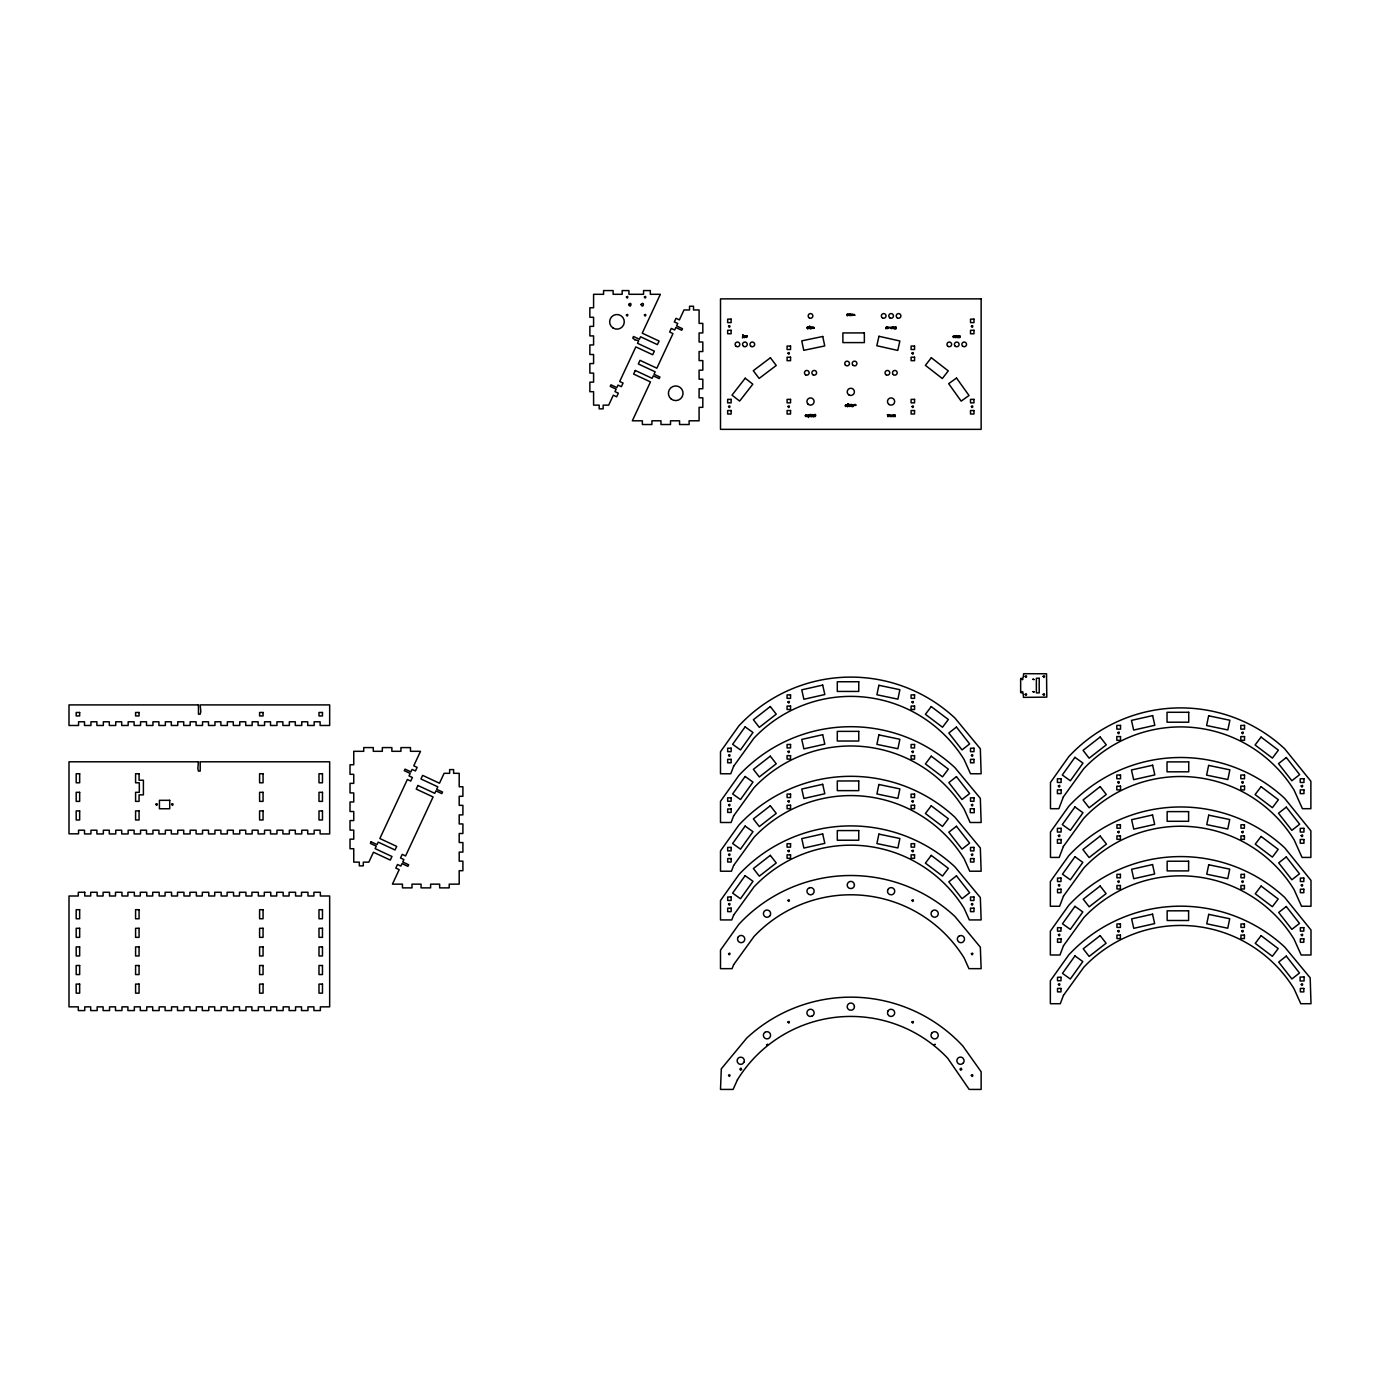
<?xml version="1.0" encoding="UTF-8"?>
<svg xmlns="http://www.w3.org/2000/svg" width="1380" height="1380" viewBox="0 0 1380 1380"><rect width="100%" height="100%" fill="white"/><g stroke="black" fill="none" stroke-linecap="round" stroke-linejoin="round"><path stroke-width="1.5" d="M887.392 327.56L888.53 327.578M891.48 327.56L892.619 327.578M891.549 415.535L892.688 415.553M953.442 336.478L954.563 336.496M634.835 339.721L632.764 338.065L633.489 336.496L639.406 339.256L640.544 336.772L657.415 344.638L659.088 341.05L642.235 333.184L660.365 294.302L650.325 294.302L650.325 290.576L643.563 290.576L643.563 294.302L628.935 294.302L628.935 290.576L622.173 290.576L622.173 294.302L613.117 294.302L613.117 290.576L603.577 290.576L603.577 294.302L593.59 294.302L593.59 307.757L589.864 307.757L589.864 317.297L593.59 317.297L593.59 326.353L589.864 326.353L589.864 335.909L593.59 335.909L593.59 344.948L589.864 344.948L589.864 354.505L593.59 354.505L593.59 363.561L589.864 363.561L589.864 373.1L593.59 373.1L593.59 382.156L589.864 382.156L589.864 391.696L593.59 391.696L593.59 405.134L599.179 405.134L599.179 408.86L603.146 408.86L603.146 405.134L608.684 405.134L613.307 395.215L616.67 396.785L618.343 393.197L614.98 391.627L616.136 389.143L610.236 386.4L610.961 384.83L616.86 387.573L618.016 385.106L621.38 386.676L623.07 383.088L619.689 381.501L635.835 346.898L652.688 354.746L654.361 351.158L637.508 343.292L638.664 340.826L634.766 339.687M960.135 335.892L959.738 337.755L959.48 335.892M886.823 326.715L885.891 328.82L886.219 326.991M628.642 304.463C630.85 309.741 632.523 300.271 628.642 304.463M641.045 304.463C643.252 309.741 644.926 300.271 641.045 304.463M805.351 415.397C804.902 418.796 809.646 413.776 805.351 415.397M846.906 314.537C846.233 317.987 851.305 312.898 846.906 314.537M845.354 405.323C844.715 408.601 849.787 403.84 845.354 405.323M887.064 327.474C886.719 330.855 891.308 325.801 887.064 327.474M891.152 327.474C890.79 330.941 895.361 325.663 891.152 327.474M891.239 415.449C890.41 418.778 895.724 413.983 891.239 415.449M953.114 336.375C952.717 339.825 957.323 334.598 953.114 336.375M743.354 336.427C744.579 340.532 746.045 333.373 743.354 336.427M806.938 327.56C808.094 331.649 809.715 324.541 806.938 327.56M811.526 415.673C809.094 419.261 809.37 411.395 811.526 415.673M850.235 405.582C847.907 409.204 847.976 401.408 850.235 405.582M852.392 405.582C850.063 409.204 850.132 401.408 852.392 405.582M894.551 327.526C896.189 332.028 897.5 324.576 894.551 327.526M957.427 336.427C958.652 340.532 960.118 333.373 957.427 336.427M813.907 415.432C815.666 419.589 816.736 411.585 813.907 415.432M809.353 415.708C806.265 417.674 810.302 413.327 807.904 416.519C810.25 420.227 805.834 412.223 809.353 415.708M890.928 415.76C889.548 419.037 889.151 412.465 890.928 415.76M854.755 315.227C852.616 314.933 854.03 313.346 854.755 315.227M890.824 328.147C888.548 327.974 890.221 326.163 890.824 328.147M626.417 297.028C627.659 300.288 628.849 294.561 626.417 297.028M1025.168 694.399C1026.375 697.642 1027.634 691.915 1025.168 694.399M814.131 328.285C811.199 329.527 813.527 324.662 814.131 328.285M852.806 315.313C849.787 316.727 852.219 311.604 852.806 315.313M893.481 415.07L893.464 416.726L894.206 414.932L895.085 416.726L895.085 414.707L893.516 414.966M955.357 336.013L955.34 337.669L956.081 335.858L956.961 337.669L956.961 335.633L955.391 335.909M811.871 328.337L810.267 328.802L810.267 326.767L811.147 328.595L811.871 326.767L811.871 328.337M809.318 328.423L809.646 326.215L809.318 328.423M854.41 884.908L854.324 885.805A3.588 3.588 0 0 1 851.84 888.444L849.977 888.496A3.588 3.588 0 0 1 847.372 886.029L847.234 885.098A3.588 3.588 0 0 1 850.718 881.406A3.588 3.588 0 0 1 854.41 884.908M911.99 406.496C913.129 409.774 914.491 404.099 911.99 406.496M743.716 336.341C743.941 339.446 745.821 334.736 743.716 336.341M807.3 327.474C807.524 330.596 809.422 325.818 807.3 327.474M957.789 336.341C957.996 339.463 959.928 334.685 957.789 336.341M787.98 353.159C789.084 356.454 790.516 350.779 787.98 353.159M810.06 415.363L810.94 416.346L810.112 415.242M848.786 405.289C849.028 408.377 850.856 403.65 848.786 405.289M850.943 405.289C851.184 408.377 853.013 403.65 850.943 405.289M728.554 406.479C729.658 409.774 731.107 404.116 728.554 406.479M815.39 415.69C814.028 418.261 814.286 413.086 815.39 415.69M896.034 327.75C894.688 330.355 894.913 325.128 896.034 327.75M155.854 804.298C156.923 807.611 158.441 801.97 155.854 804.298M171.603 804.298C172.672 807.611 174.191 801.97 171.603 804.298M626.417 314.968C627.486 318.28 629.004 312.639 626.417 314.968M644.408 296.993C645.461 300.305 646.979 294.647 644.408 296.993M644.408 314.968C645.461 318.28 646.979 312.639 644.408 314.968M728.554 326.232C729.623 329.544 731.124 323.903 728.554 326.232M728.571 755.291C729.641 758.603 731.159 752.963 728.571 755.291M728.571 804.902C729.641 808.214 731.159 802.556 728.571 804.902M728.571 854.496C729.641 857.808 731.159 852.167 728.571 854.496M787.98 406.462C789.05 409.774 790.55 404.133 787.98 406.462M728.571 904.107C729.641 907.419 731.159 901.761 728.571 904.107M728.571 953.701C729.641 957.013 731.159 951.372 728.571 953.701M728.554 1075.348C729.623 1078.66 731.141 1073.019 728.554 1075.348M787.98 701.971C789.05 705.284 790.55 699.625 787.98 701.971M787.98 751.565C789.05 754.877 790.55 749.236 787.98 751.565M787.98 801.176C789.05 804.488 790.55 798.83 787.98 801.176M787.98 850.77C789.05 854.082 790.55 848.441 787.98 850.77M787.98 900.381C789.05 903.693 790.55 898.035 787.98 900.381M787.98 1022.028C789.05 1025.34 790.55 1019.682 787.98 1022.028M911.99 353.142C913.043 356.454 914.56 350.813 911.99 353.142M911.99 701.971C913.043 705.284 914.56 699.625 911.99 701.971M911.99 751.565C913.043 754.877 914.56 749.236 911.99 751.565M911.99 801.176C913.043 804.488 914.56 798.83 911.99 801.176M911.99 850.77C913.043 854.082 914.56 848.441 911.99 850.77M971.399 406.462C972.452 409.774 973.97 404.133 971.399 406.462M911.99 900.381C913.043 903.693 914.56 898.035 911.99 900.381M911.99 1022.028C913.043 1025.34 914.56 1019.682 911.99 1022.028M971.399 755.291C972.469 758.603 973.987 752.963 971.399 755.291M971.399 804.902C972.469 808.214 973.987 802.556 971.399 804.902M971.399 854.496C972.469 857.808 973.987 852.167 971.399 854.496M971.399 904.107C972.469 907.419 973.987 901.761 971.399 904.107M971.399 953.701C972.469 957.013 973.987 951.372 971.399 953.701M1020.648 678.581L1020.648 692.605L1023.098 693.157L1023.46 697.383L1046.799 697.124L1046.54 673.785L1023.649 673.699L1023.098 678.029L1020.648 678.581M1021.597 679.236L1022.666 679.529L1021.597 679.236M1021.597 691.639L1022.666 691.932L1021.597 691.639M971.33 1075.331C972.469 1078.884 974.09 1072.829 971.33 1075.331M1025.168 676.373C1026.237 679.684 1027.755 674.027 1025.168 676.373M1032.982 679.236L1034.051 679.529L1032.982 679.236M1032.982 691.639L1034.051 691.932L1032.982 691.639M1043.159 676.373C1044.212 679.684 1045.73 674.027 1043.159 676.373M1043.159 694.347C1044.212 697.659 1045.73 692.018 1043.159 694.347M1058.374 785.945C1059.512 789.481 1061.134 783.426 1058.374 785.945M1058.374 835.538C1059.512 839.092 1061.134 833.037 1058.374 835.538M1058.426 885.149C1059.478 888.444 1061.03 882.855 1058.426 885.149M1058.426 934.76C1059.478 938.055 1061.03 932.466 1058.426 934.76M1058.426 984.354C1059.478 987.649 1061.03 982.06 1058.426 984.354M1117.766 732.608C1118.904 736.161 1120.543 730.106 1117.766 732.608M1117.766 782.218C1118.904 785.772 1120.543 779.7 1117.766 782.218M1117.834 831.83C1118.887 835.142 1120.405 829.501 1117.834 831.83M1117.834 881.441C1118.887 884.753 1120.405 879.095 1117.834 881.441M1117.834 931.034C1118.887 934.346 1120.405 928.688 1117.834 931.034M1241.776 732.608C1242.914 736.161 1244.536 730.106 1241.776 732.608M1241.776 782.218C1242.914 785.772 1244.536 779.7 1241.776 782.218M1241.845 831.83C1242.897 835.142 1244.415 829.501 1241.845 831.83M1241.845 881.441C1242.897 884.753 1244.415 879.095 1241.845 881.441M1241.845 931.034C1242.897 934.346 1244.415 928.688 1241.845 931.034M1301.202 785.945C1302.341 789.481 1303.962 783.426 1301.202 785.945M1301.202 835.538C1302.341 839.092 1303.962 833.037 1301.202 835.538M1301.254 885.149C1302.323 888.461 1303.841 882.821 1301.254 885.149M1301.254 934.76C1302.323 938.072 1303.841 932.414 1301.254 934.76M1301.254 984.354C1302.323 987.666 1303.841 982.025 1301.254 984.354M853.979 405.03C852.961 408.359 853.651 402.719 856.014 404.858C856.307 405.755 855.479 405.478 853.979 405.03M854.41 1006.745L854.272 1007.676A3.588 3.588 0 0 1 851.667 1010.143L849.804 1010.091A3.588 3.588 0 0 1 847.32 1007.486L847.234 1006.555A3.588 3.588 0 0 1 850.925 1003.053A3.588 3.588 0 0 1 854.41 1006.745M805.713 415.259L806.8 415.518L805.713 415.259M847.268 314.399L848.372 314.657L847.268 314.399M845.716 405.185L846.82 405.427L845.716 405.185M813.786 328.285L812.786 327.785L813.786 328.285M852.461 315.313L851.46 314.83L852.461 315.313M971.434 326.18C972.296 329.561 974.142 324.007 971.434 326.18M878.888 685.291L876.904 694.761L897.897 699.16L899.881 689.69L878.888 685.291M878.888 734.902L876.904 744.372L897.897 748.754L899.881 739.283L878.888 734.902M878.888 784.495L876.904 793.966L897.897 798.365L899.881 788.894L878.888 784.495M878.888 834.107L876.904 843.577L897.897 847.958L899.881 838.488L878.888 834.107M1208.639 715.806L1206.603 725.518L1227.855 729.951L1229.873 720.257L1208.639 715.806M1208.639 765.417L1206.603 775.129L1227.855 779.562L1229.873 769.85L1208.639 765.417M1208.725 815.166L1206.758 824.636L1227.752 829.018L1229.735 819.548L1208.725 815.166M1208.725 864.76L1206.758 874.23L1227.752 878.611L1229.735 869.141L1208.725 864.76M1208.725 914.371L1206.758 923.824L1227.752 928.223L1229.735 918.752L1208.725 914.371M878.957 336.289L876.818 345.724L897.759 350.434L899.881 340.998L878.957 336.289M887.875 889.669L887.582 890.566A3.588 3.588 0 0 0 889.583 894.464L891.428 894.792A3.588 3.588 0 0 0 893.861 893.533L894.378 892.739A3.588 3.588 0 0 0 892.653 887.961A3.588 3.588 0 0 0 887.875 889.669M746.856 335.633L746.304 337.289C744.148 332.839 747.425 340.912 746.856 335.633M850.408 313.795L849.873 315.451C847.7 311 850.977 319.073 850.408 313.795M733.625 766.297L730.779 773.766L720.498 773.766L720.498 751.721L738.852 725.897A152.87 152.87 0 0 1 954.908 718.014L980.335 748.771L981.145 773.766L970.52 773.766L964.189 759.673A133.187 133.187 0 0 0 753.98 738.128L733.625 766.297M733.625 815.908L731.107 822.497L720.498 822.497L720.498 801.332L738.852 775.491A152.87 152.87 0 0 1 954.908 767.625L980.335 798.365L981.145 822.497L970.123 822.497L964.189 809.267A133.187 133.187 0 0 0 753.98 787.721L733.625 815.908M733.625 865.502L731.452 871.211L720.498 871.211L720.498 850.925L738.852 825.102A152.87 152.87 0 0 1 954.908 817.219L980.335 847.976L981.145 871.211L969.726 871.211L964.189 858.878A133.187 133.187 0 0 0 753.98 837.332L733.625 865.502M733.625 915.113L731.78 919.925L720.498 919.925L720.498 900.536L738.852 874.696A152.87 152.87 0 0 1 954.908 866.83L980.335 897.569L981.145 919.925L969.329 919.925L964.189 908.471A133.187 133.187 0 0 0 753.98 886.926L733.625 915.113M733.625 964.706L732.107 968.656L720.498 968.656L720.498 950.13L738.852 924.307A152.87 152.87 0 0 1 954.908 916.423L980.335 947.18L981.145 968.656L968.933 968.656L964.189 958.082A133.187 133.187 0 0 0 753.98 936.537L733.625 964.706M1063.359 796.898L1058.857 808.697L1050.473 808.697L1050.473 782.426L1068.793 756.637A152.749 152.749 0 0 1 1284.659 748.771L1310.879 781.235L1310.879 808.697L1302.427 808.697L1294.147 790.257A133.308 133.308 0 0 0 1083.749 768.695L1063.359 796.898M1063.359 846.509L1059.202 857.429L1050.473 857.429L1050.473 832.019L1068.793 806.248A152.749 152.749 0 0 1 1284.659 798.365L1310.879 830.846L1310.879 857.429L1302.03 857.429L1294.147 839.868A133.308 133.308 0 0 0 1083.749 818.288L1063.359 846.509M1063.463 896.155L1059.616 906.263L1050.352 906.263L1050.352 881.596L1068.707 855.755A152.87 152.87 0 0 1 1284.745 847.872L1311 880.423L1311 906.263L1301.547 906.263L1294.043 889.531A133.187 133.187 0 0 0 1083.835 867.986L1063.463 896.155M1063.463 945.766L1059.961 954.995L1050.352 954.995L1050.352 931.19L1068.707 905.366A152.87 152.87 0 0 1 1284.745 897.483L1311 930.017L1311 954.995L1301.168 954.995L1294.043 939.125A133.187 133.187 0 0 0 1083.835 917.579L1063.463 945.766M1063.463 995.36L1060.289 1003.709L1050.352 1003.709L1050.352 980.783L1068.707 954.96A152.87 152.87 0 0 1 1284.745 947.077L1310.189 977.834L1311 1003.709L1300.771 1003.709L1294.043 988.736A133.187 133.187 0 0 0 1083.835 967.19L1063.463 995.36M887.944 1011.091L887.582 1011.971A3.588 3.588 0 0 0 894.206 1014.611L894.551 1013.731A3.588 3.588 0 0 0 892.826 1009.712L891.031 1009.263A3.588 3.588 0 0 0 887.944 1011.091M737.455 1079.729L733.108 1089.424L720.498 1089.424L721.309 1068.827L746.735 1038.071A152.87 152.87 0 0 1 962.792 1045.954L981.145 1071.777L981.145 1089.424L969.191 1089.424L947.663 1058.184A133.187 133.187 0 0 0 737.455 1079.729M371.116 841.835L370.375 843.404L376.274 846.164L375.119 848.631L391.989 856.497L390.298 860.085L373.445 852.236L368.822 862.138L363.285 862.138L363.285 865.864L359.318 865.864L359.318 862.138L353.746 862.138L353.746 848.717L350.02 848.717L350.02 839.161L353.746 839.161L353.746 830.122L350.02 830.122L350.02 820.565L353.746 820.565L353.746 811.509L350.02 811.509L350.02 801.97L353.746 801.97L353.746 792.914L350.02 792.914L350.02 783.357L353.746 783.357L353.746 774.318L350.02 774.318L350.02 764.761L353.746 764.761L353.746 751.307L363.734 751.307L363.734 747.581L373.273 747.581L373.273 751.307L382.329 751.307L382.329 747.581L391.868 747.581L391.868 751.307L400.925 751.307L400.925 747.581L410.481 747.581L410.481 751.307L420.503 751.307L413.759 765.797L417.122 767.384L415.449 770.971L412.068 769.402L410.93 771.869L405.013 769.126L404.288 770.696L410.188 773.438L409.032 775.922L412.413 777.492L410.723 781.08L407.359 779.51L379.845 838.523L396.698 846.389L395.025 849.977L378.172 842.111L377.016 844.595L371.116 841.835M417.916 785.479L416.225 789.084L433.096 796.95L405.582 855.945L402.201 854.375L400.528 857.981L403.892 859.55L402.753 862.017L408.653 864.76L407.911 866.347L402.011 863.587L400.856 866.071L397.492 864.484L395.819 868.089L399.182 869.659L392.42 884.149L402.46 884.149L402.46 887.875L411.999 887.875L411.999 884.149L421.055 884.149L421.055 887.875L430.612 887.875L430.612 884.149L439.651 884.149L439.651 887.875L449.207 887.875L449.207 884.149L459.195 884.149L459.195 870.694L462.904 870.694L462.904 861.155L459.195 861.155L459.195 852.098L462.904 852.098L462.904 842.542L459.195 842.542L459.195 833.503L462.904 833.503L462.904 823.946L459.195 823.946L459.195 814.89L462.904 814.89L462.904 805.351L459.195 805.351L459.195 796.295L462.904 796.295L462.904 786.755L459.195 786.755L459.195 773.318L453.606 773.318L453.606 769.591L449.639 769.591L449.639 773.318L444.101 773.318L439.478 783.236L422.625 775.37L420.952 778.958L437.805 786.824L436.649 789.308L442.549 792.051L441.824 793.621L435.925 790.878L434.769 793.345L417.916 785.479M635.283 370.461L633.61 374.049L650.463 381.915L632.333 420.797L642.373 420.797L642.373 424.523L651.912 424.523L651.912 420.797L660.968 420.797L660.968 424.523L670.508 424.523L670.508 420.797L679.564 420.797L679.564 424.523L689.12 424.523L689.12 420.797L699.091 420.797L699.091 407.341L702.817 407.341L702.817 397.802L699.091 397.802L699.091 388.746L702.817 388.746L702.817 379.19L699.091 379.19L699.091 370.151L702.817 370.151L702.817 360.594L699.091 360.594L699.091 351.538L702.817 351.538L702.817 341.998L699.091 341.998L699.091 332.942L702.817 332.942L702.817 323.386L699.091 323.386L699.091 309.965L693.519 309.965L693.519 306.239L689.552 306.239L689.552 309.965L684.014 309.965L679.391 319.884L676.028 318.297L674.337 321.902L677.718 323.472L676.562 325.939L682.462 328.699L681.72 330.269L675.821 327.526L674.682 329.993L671.301 328.423L669.628 332.011L672.991 333.581L656.863 368.201L639.992 360.335L638.319 363.94L655.172 371.807L654.017 374.273L659.933 377.033L659.192 378.603L653.292 375.843L652.136 378.327L635.283 370.461M738.197 937.072L737.783 937.9A3.588 3.588 0 0 0 738.455 941.436L739.163 942.057A3.588 3.588 0 0 0 744.148 941.091A3.588 3.588 0 0 0 743.182 936.106L742.354 935.674A3.588 3.588 0 0 0 738.818 936.365L738.197 937.072M931.724 911.559L931.276 912.387A3.588 3.588 0 0 0 936.934 916.423L937.572 915.734A3.588 3.588 0 0 0 937.434 911.369L935.916 910.283A3.588 3.588 0 0 0 931.724 911.559M887.995 415.397C887.099 419.796 890.135 411.775 888.565 415.57L887.288 414.707L887.995 415.397M931.862 1033.016L931.362 1033.81A3.588 3.588 0 0 0 931.707 1037.38L933.139 1038.571A3.588 3.588 0 0 0 936.727 1038.226L937.417 1037.57A3.588 3.588 0 0 0 936.917 1032.516A3.588 3.588 0 0 0 931.862 1033.016M743.975 1062.22L742.785 1063.652A3.588 3.588 0 0 1 739.197 1063.997L738.404 1063.497A3.588 3.588 0 0 1 742.181 1057.459L742.957 1057.942A3.588 3.588 0 0 1 743.975 1062.22M745.114 726.863L732.625 744.303L740.491 749.944L752.98 732.487L745.114 726.863M745.114 776.474L732.625 793.914L740.491 799.538L752.98 782.098L745.114 776.474M745.114 826.068L732.625 843.508L740.491 849.149L752.98 831.692L745.114 826.068M745.114 875.679L732.625 893.119L740.491 898.742L752.98 881.303L745.114 875.679M1074.934 757.344L1062.307 774.991L1070.362 780.769L1082.99 763.123L1074.934 757.344M1074.934 806.955L1062.307 824.602L1070.362 830.363L1082.99 812.734L1074.934 806.955M1074.968 856.721L1062.479 874.178L1070.328 879.802L1082.817 862.362L1074.968 856.721M1074.968 906.332L1062.479 923.772L1070.328 929.395L1082.817 911.956L1074.968 906.332M1074.968 955.926L1062.479 973.366L1070.328 979.006L1082.817 961.567L1074.968 955.926M931.241 706.595L925.411 714.305L942.506 727.243L948.353 719.532L931.241 706.595M931.241 756.188L925.411 763.916L942.506 776.854L948.353 769.143L931.241 756.188M931.241 805.799L925.411 813.51L942.506 826.448L948.353 818.737L931.241 805.799M931.241 855.393L925.411 863.121L942.506 876.059L948.353 868.348L931.241 855.393M1261.061 737.075L1255.076 744.993L1272.395 758.086L1278.38 750.168L1261.061 737.075M1261.061 786.686L1255.076 794.587L1272.395 807.68L1278.38 799.762L1261.061 786.686M1261.096 836.452L1255.248 844.163L1272.36 857.118L1278.191 849.39L1261.096 836.452M1261.096 886.063L1255.248 893.774L1272.36 906.712L1278.191 899.001L1261.096 886.063M1261.096 935.657L1255.248 943.368L1272.36 956.306L1278.191 948.595L1261.096 935.657M931.345 357.731L925.394 365.355L942.333 378.534L948.267 370.892L931.345 357.731M745.235 378.172L732.004 395.129L739.628 401.08L752.825 384.175L745.2 378.224M769.937 915.734L768.505 916.924A3.588 3.588 0 0 1 764.917 916.562L764.244 915.923A3.588 3.588 0 0 1 764.727 910.869A3.588 3.588 0 0 1 769.798 911.369L770.282 912.163A3.588 3.588 0 0 1 769.937 915.734M764.9 1032.378L764.21 1033.016A3.588 3.588 0 0 0 764.072 1037.38L764.71 1038.071A3.588 3.588 0 0 0 770.368 1034.034L769.919 1033.206A3.588 3.588 0 0 0 765.727 1031.93L764.9 1032.378M963.188 1063.083L962.481 1063.704A3.588 3.588 0 0 1 957.496 1062.738A3.588 3.588 0 0 1 958.462 1057.753L959.29 1057.322A3.588 3.588 0 0 1 962.826 1058.012L963.861 1059.547A3.588 3.588 0 0 1 963.188 1063.083M956.444 727.036L948.819 733.004L962.015 749.909L969.64 743.941L956.444 727.036M956.444 776.647L948.819 782.598L962.015 799.503L969.64 793.552L956.444 776.647M956.444 826.241L948.819 832.209L962.015 849.114L969.64 843.145L956.444 826.241M956.444 875.852L948.819 881.803L962.015 898.708L969.64 892.756L956.444 875.852M1286.315 757.534L1278.484 763.64L1291.852 780.735L1299.667 774.629L1286.315 757.534M1286.315 807.128L1278.484 813.234L1291.852 830.329L1299.667 824.222L1286.315 807.128M1286.281 856.911L1278.674 862.862L1291.87 879.767L1299.494 873.816L1286.281 856.911M1286.281 906.505L1278.674 912.456L1291.87 929.361L1299.494 923.41L1286.281 906.505M1286.281 956.099L1278.674 962.067L1291.87 978.972L1299.494 973.003L1286.281 956.099M770.299 706.543L753.377 719.722L759.311 727.364L776.25 714.184L770.299 706.543M770.299 756.154L753.377 769.333L759.311 776.957L776.25 763.778L770.299 756.154M770.299 805.748L753.377 818.927L759.311 826.568L776.25 813.389L770.299 805.748M770.299 855.359L753.377 868.538L759.311 876.162L776.25 862.983L770.299 855.359M1100.17 737.024L1083.059 750.358L1089.148 758.189L1106.277 744.855L1100.17 737.024M1100.17 786.635L1083.059 799.969L1089.148 807.783L1106.277 794.466L1100.17 786.635M1100.205 836.056L1082.886 849.545L1089.13 857.567L1106.449 844.077L1100.205 836.056M1100.153 886.012L1083.231 899.191L1089.165 906.815L1106.105 893.636L1100.153 886.012M1100.153 935.606L1083.231 948.784L1089.165 956.426L1106.105 943.247L1100.153 935.606M770.402 357.765L753.29 370.703L759.138 378.43L776.25 365.476L770.402 357.765M956.53 378.034L948.664 383.675L961.153 401.114L969.019 395.491L956.53 378.034M959.462 935.812L958.686 936.295A3.588 3.588 0 0 0 957.685 940.574L958.859 942.005A3.588 3.588 0 0 0 962.447 942.35L963.24 941.85A3.588 3.588 0 0 0 959.462 935.812M809.681 887.72L808.818 888.065A3.588 3.588 0 0 0 807.093 892.084L807.438 892.963A3.588 3.588 0 0 0 814.062 890.324L813.717 889.445A3.588 3.588 0 0 0 810.612 887.616L809.681 887.72M812.061 1016.111L810.233 1016.439A3.588 3.588 0 0 1 807.783 1015.18L807.266 1014.386A3.588 3.588 0 0 1 808.991 1009.608A3.588 3.588 0 0 1 813.769 1011.316L814.062 1012.213A3.588 3.588 0 0 1 812.061 1016.111M822.687 685.101L801.763 689.827L803.885 699.263L824.826 694.537L822.687 685.101M822.687 734.712L801.763 739.421L803.885 748.857L824.826 744.148L822.687 734.712M822.687 784.306L801.763 789.032L803.885 798.468L824.826 793.741L822.687 784.306M1152.645 715.616L1131.462 720.394L1133.653 730.072L1154.819 725.293L1152.645 715.616M822.687 833.917L801.763 838.626L803.885 848.062L824.826 843.352L822.687 833.917M1152.645 765.227L1131.462 769.988L1133.653 779.666L1154.819 774.905L1152.645 765.227M1152.542 814.976L1131.617 819.686L1133.739 829.121L1154.663 824.412L1152.542 814.976M1152.542 864.57L1131.617 869.279L1133.739 878.715L1154.663 874.006L1152.542 864.57M1152.542 914.181L1131.617 918.89L1133.739 928.326L1154.663 923.617L1152.542 914.181M822.756 336.478L801.763 340.86L803.747 350.33L824.74 345.949L822.756 336.478M893.291 326.663L894.154 328.751L893.291 326.663M812.648 414.604L813.51 416.691L812.648 414.604M981.145 298.873L720.498 298.873L720.498 429.353L981.145 429.353L981.145 298.873M731.124 319.142L727.657 319.142L727.657 322.61L731.124 322.61L731.124 319.142M973.987 319.142L970.52 319.142L970.52 322.61L973.987 322.61L973.987 319.142M731.124 330.303L727.657 330.303L727.657 333.77L731.124 333.77L731.124 330.303M973.987 330.303L970.52 330.303L970.52 333.77L973.987 333.77L973.987 330.303M864.346 332.925L842.887 332.925L842.887 342.602L864.346 342.602L864.346 332.925M742.906 334.84L742.578 337.669L742.906 334.84M790.55 346.052L787.083 346.052L787.083 349.52L790.55 349.52L790.55 346.052M914.56 346.052L911.093 346.052L911.093 349.52L914.56 349.52L914.56 346.052M790.55 357.213L787.083 357.213L787.083 360.68L790.55 360.68L790.55 357.213M914.56 357.213L911.093 357.213L911.093 360.68L914.56 360.68L914.56 357.213M731.141 399.372L727.657 399.372L727.657 402.856L731.141 402.856L731.141 399.372M790.55 399.372L787.083 399.372L787.083 402.856L790.55 402.856L790.55 399.372M914.56 399.372L911.093 399.372L911.093 402.856L914.56 402.856L914.56 399.372M973.97 399.372L970.502 399.372L970.502 402.856L973.97 402.856L973.97 399.372M847.924 403.771L847.596 406.6L847.924 403.771M853.099 404.582L852.771 406.6L853.099 404.582M731.141 410.533L727.657 410.533L727.657 414.017L731.141 414.017L731.141 410.533M790.55 410.533L787.083 410.533L787.083 414.017L790.55 414.017L790.55 410.533M914.543 410.55L911.111 410.55L911.111 414L914.543 414L914.543 410.55M973.97 410.533L970.502 410.533L970.502 414.017L973.97 414.017L973.97 410.533M812.216 414.656L811.906 416.691L812.216 414.656M1039.209 678.27L1036.363 678.27L1036.363 692.898L1039.209 692.898L1039.209 678.27M858.757 681.755L837.298 681.755L837.298 691.432L858.757 691.432L858.757 681.755M790.55 694.882L787.083 694.882L787.083 698.349L790.55 698.349L790.55 694.882M914.56 694.882L911.093 694.882L911.093 698.349L914.56 698.349L914.56 694.882M198.461 704.904L69 704.904L69 725.483L78.556 725.483L78.556 721.775L84.508 721.775L84.508 725.483L90.942 725.483L90.942 721.775L96.893 721.775L96.893 725.483L103.345 725.483L103.345 721.775L109.296 721.775L109.296 725.483L115.748 725.483L115.748 721.775L121.699 721.775L121.699 725.483L128.15 725.483L128.15 721.775L134.101 721.775L134.101 725.483L140.553 725.483L140.553 721.775L146.504 721.775L146.504 725.483L152.956 725.483L152.956 721.775L158.907 721.775L158.907 725.483L165.359 725.483L165.359 721.775L171.31 721.775L171.31 725.483L177.744 725.483L177.744 721.775L183.713 721.775L183.713 725.483L190.147 725.483L190.147 721.775L196.098 721.775L196.098 725.483L202.55 725.483L202.55 721.775L208.501 721.775L208.501 725.483L214.952 725.483L214.952 721.775L220.904 721.775L220.904 725.483L227.355 725.483L227.355 721.775L233.306 721.775L233.306 725.483L239.758 725.483L239.758 721.775L245.709 721.775L245.709 725.483L252.161 725.483L252.161 721.775L258.112 721.775L258.112 725.483L264.563 725.483L264.563 721.775L270.514 721.775L270.514 725.483L276.949 725.483L276.949 721.775L282.9 721.775L282.9 725.483L289.352 725.483L289.352 721.775L295.303 721.775L295.303 725.483L301.754 725.483L301.754 721.775L307.706 721.775L307.706 725.483L314.157 725.483L314.157 721.775L320.108 721.775L320.108 725.483L329.665 725.483L329.665 704.904L200.204 704.904L200.807 711.632L200.204 714.202L198.461 714.202L198.461 704.904M790.55 706.043L787.083 706.043L787.083 709.51L790.55 709.51L790.55 706.043M914.56 706.043L911.093 706.043L911.093 709.51L914.56 709.51L914.56 706.043M79.66 712.477L76.193 712.477L76.193 715.944L79.66 715.944L79.66 712.477M139.07 712.477L135.585 712.477L135.585 715.944L139.07 715.944L139.07 712.477M263.062 712.477L259.595 712.477L259.595 715.944L263.062 715.944L263.062 712.477M322.471 712.477L318.987 712.477L318.987 715.944L322.471 715.944L322.471 712.477M1188.732 712.287L1167.032 712.287L1167.032 722.206L1188.732 722.206L1188.732 712.287M1120.526 725.414L1116.817 725.414L1116.817 729.14L1120.526 729.14L1120.526 725.414M1244.536 725.414L1240.81 725.414L1240.81 729.14L1244.536 729.14L1244.536 725.414M858.757 731.366L837.298 731.366L837.298 741.025L858.757 741.025L858.757 731.366M1120.526 736.575L1116.817 736.575L1116.817 740.301L1120.526 740.301L1120.526 736.575M1244.536 736.575L1240.81 736.575L1240.81 740.301L1244.536 740.301L1244.536 736.575M790.55 744.476L787.083 744.476L787.083 747.96L790.55 747.96L790.55 744.476M914.56 744.476L911.093 744.476L911.093 747.96L914.56 747.96L914.56 744.476M731.141 748.202L727.674 748.202L727.674 751.669L731.141 751.669L731.141 748.202M973.987 748.202L970.502 748.202L970.502 751.669L973.987 751.669L973.987 748.202M790.55 755.636L787.083 755.636L787.083 759.121L790.55 759.121L790.55 755.636M914.56 755.636L911.093 755.636L911.093 759.121L914.56 759.121L914.56 755.636M731.141 759.362L727.674 759.362L727.674 762.83L731.141 762.83L731.141 759.362M973.987 759.362L970.502 759.362L970.502 762.83L973.987 762.83L973.987 759.362M198.461 761.795L69 761.795L69 833.813L78.556 833.813L78.556 830.208L84.508 830.208L84.508 833.934L90.942 833.934L90.942 830.208L96.893 830.208L96.893 833.934L103.345 833.934L103.345 830.208L109.296 830.208L109.296 833.934L115.748 833.934L115.748 830.208L121.699 830.208L121.699 833.934L128.15 833.934L128.15 830.208L134.101 830.208L134.101 833.934L140.553 833.934L140.553 830.208L146.504 830.208L146.504 833.934L152.956 833.934L152.956 830.208L158.907 830.208L158.907 833.934L165.359 833.934L165.359 830.208L171.31 830.208L171.31 833.934L177.744 833.934L177.744 830.208L183.713 830.208L183.713 833.934L190.147 833.934L190.147 830.208L196.098 830.208L196.098 833.934L202.55 833.934L202.55 830.208L208.501 830.208L208.501 833.934L214.952 833.934L214.952 830.208L220.904 830.208L220.904 833.934L227.355 833.934L227.355 830.208L233.306 830.208L233.306 833.934L239.758 833.934L239.758 830.208L245.709 830.208L245.709 833.934L252.161 833.934L252.161 830.208L258.112 830.208L258.112 833.934L264.563 833.934L264.563 830.208L270.514 830.208L270.514 833.934L276.949 833.934L276.949 830.208L282.9 830.208L282.9 833.934L289.352 833.934L289.352 830.208L295.303 830.208L295.303 833.934L301.754 833.934L301.754 830.208L307.706 830.208L307.706 833.934L314.157 833.934L314.157 830.208L320.108 830.208L320.108 833.934L329.665 833.934L329.665 761.795L200.204 761.795L200.204 771.092L198.461 771.092L197.84 768.522L198.461 761.795M1188.732 761.898L1167.032 761.898L1167.032 771.817L1188.732 771.817L1188.732 761.898M79.66 773.732L76.193 773.732L76.193 782.788L79.66 782.788L79.66 773.732M139.07 773.732L135.585 773.732L135.585 782.788L139.311 782.788L139.311 792.327L135.585 792.327L135.585 801.383L139.07 801.383L139.07 794.863L143.399 794.863L143.399 780.235L139.07 780.235L139.07 773.732M263.062 773.732L259.595 773.732L259.595 782.788L263.062 782.788L263.062 773.732M322.471 773.732L318.987 773.732L318.987 782.788L322.471 782.788L322.471 773.732M1120.526 775.008L1116.817 775.008L1116.817 778.734L1120.526 778.734L1120.526 775.008M1244.536 775.008L1240.81 775.008L1240.81 778.734L1244.536 778.734L1244.536 775.008M1061.117 778.734L1057.408 778.734L1057.408 782.46L1061.117 782.46L1061.117 778.734M1303.962 778.734L1300.236 778.734L1300.236 782.46L1303.962 782.46L1303.962 778.734M858.757 780.959L837.298 780.959L837.298 790.636L858.757 790.636L858.757 780.959M1120.526 786.169L1116.817 786.169L1116.817 789.895L1120.526 789.895L1120.526 786.169M1244.536 786.169L1240.81 786.169L1240.81 789.895L1244.536 789.895L1244.536 786.169M1061.117 789.895L1057.408 789.895L1057.408 793.621L1061.117 793.621L1061.117 789.895M1303.962 789.895L1300.236 789.895L1300.236 793.621L1303.962 793.621L1303.962 789.895M79.66 792.327L76.193 792.327L76.193 801.383L79.66 801.383L79.66 792.327M263.062 792.327L259.595 792.327L259.595 801.383L263.062 801.383L263.062 792.327M322.471 792.327L318.987 792.327L318.987 801.383L322.471 801.383L322.471 792.327M790.55 794.087L787.083 794.087L787.083 797.554L790.55 797.554L790.55 794.087M914.56 794.087L911.093 794.087L911.093 797.554L914.56 797.554L914.56 794.087M731.141 797.812L727.674 797.812L727.674 801.28L731.141 801.28L731.141 797.812M973.987 797.812L970.502 797.812L970.502 801.28L973.987 801.28L973.987 797.812M169.723 800.314L159.425 800.314L159.425 808.749L169.723 808.749L169.723 800.314M790.55 805.247L787.083 805.247L787.083 808.715L790.55 808.715L790.55 805.247M914.56 805.247L911.093 805.247L911.093 808.715L914.56 808.715L914.56 805.247M974.228 808.715L970.261 808.715L970.261 812.682L974.228 812.682L974.228 808.715M731.141 808.973L727.674 808.973L727.674 812.441L731.141 812.441L731.141 808.973M79.66 810.923L76.193 810.923L76.193 819.979L79.66 819.979L79.66 810.923M139.07 810.923L135.585 810.923L135.585 819.979L139.07 819.979L139.07 810.923M263.062 810.923L259.595 810.923L259.595 819.979L263.062 819.979L263.062 810.923M322.471 810.923L318.987 810.923L318.987 819.979L322.471 819.979L322.471 810.923M1188.611 811.613L1167.152 811.613L1167.152 821.29L1188.611 821.29L1188.611 811.613M1120.405 824.74L1116.938 824.74L1116.938 828.207L1120.405 828.207L1120.405 824.74M1244.415 824.74L1240.948 824.74L1240.948 828.207L1244.415 828.207L1244.415 824.74M1061.117 828.345L1057.408 828.345L1057.408 832.054L1061.117 832.054L1061.117 828.345M1303.962 828.345L1300.236 828.345L1300.236 832.054L1303.962 832.054L1303.962 828.345M858.757 830.57L837.298 830.57L837.298 840.23L858.757 840.23L858.757 830.57M1120.405 835.9L1116.938 835.9L1116.938 839.368L1120.405 839.368L1120.405 835.9M1244.415 835.9L1240.948 835.9L1240.948 839.368L1244.415 839.368L1244.415 835.9M1061.117 839.506L1057.408 839.506L1057.408 843.215L1061.117 843.215L1061.117 839.506M1303.962 839.506L1300.236 839.506L1300.236 843.215L1303.962 843.215L1303.962 839.506M790.55 843.68L787.083 843.68L787.083 847.148L790.55 847.148L790.55 843.68M914.56 843.68L911.093 843.68L911.093 847.148L914.56 847.148L914.56 843.68M731.141 847.406L727.674 847.406L727.674 850.874L731.141 850.874L731.141 847.406M973.987 847.406L970.502 847.406L970.502 850.874L973.987 850.874L973.987 847.406M790.55 854.841L787.083 854.841L787.083 858.308L790.55 858.308L790.55 854.841M914.56 854.841L911.093 854.841L911.093 858.308L914.56 858.308L914.56 854.841M731.141 858.567L727.674 858.567L727.674 862.034L731.141 862.034L731.141 858.567M973.987 858.567L970.502 858.567L970.502 862.034L973.987 862.034L973.987 858.567M1188.611 861.224L1167.152 861.224L1167.152 870.901L1188.611 870.901L1188.611 861.224M1120.405 874.334L1116.938 874.334L1116.938 877.818L1120.405 877.818L1120.405 874.334M1244.415 874.334L1240.948 874.334L1240.948 877.818L1244.415 877.818L1244.415 874.334M1060.996 878.059L1057.528 878.059L1057.528 881.544L1060.996 881.544L1060.996 878.059M1303.824 878.059L1300.357 878.059L1300.357 881.544L1303.824 881.544L1303.824 878.059M1120.405 885.494L1116.938 885.494L1116.938 888.979L1120.405 888.979L1120.405 885.494M1244.415 885.494L1240.948 885.494L1240.948 888.979L1244.415 888.979L1244.415 885.494M1060.996 889.22L1057.528 889.22L1057.528 892.705L1060.996 892.705L1060.996 889.22M1303.824 889.22L1300.357 889.22L1300.357 892.705L1303.824 892.705L1303.824 889.22M84.749 892.274L78.298 892.274L78.298 896L69 896L69 1006.848L78.298 1006.848L78.298 1010.574L84.749 1010.574L84.749 1006.848L90.701 1006.848L90.701 1010.574L97.152 1010.574L97.152 1006.848L103.103 1006.848L103.103 1010.574L109.555 1010.574L109.555 1006.848L115.506 1006.848L115.506 1010.574L121.958 1010.574L121.958 1006.848L127.909 1006.848L127.909 1010.574L134.343 1010.574L134.343 1006.848L140.294 1006.848L140.294 1010.574L146.746 1010.574L146.746 1006.848L152.697 1006.848L152.697 1010.574L159.149 1010.574L159.149 1006.848L165.1 1006.848L165.1 1010.574L171.551 1010.574L171.551 1006.848L177.503 1006.848L177.503 1010.574L183.954 1010.574L183.954 1006.848L189.905 1006.848L189.905 1010.574L196.357 1010.574L196.357 1006.848L202.308 1006.848L202.308 1010.574L208.76 1010.574L208.76 1006.848L214.711 1006.848L214.711 1010.574L221.162 1010.574L221.162 1006.848L227.114 1006.848L227.114 1010.574L233.548 1010.574L233.548 1006.848L239.499 1006.848L239.499 1010.574L245.951 1010.574L245.951 1006.848L251.902 1006.848L251.902 1010.574L258.353 1010.574L258.353 1006.848L264.305 1006.848L264.305 1010.574L270.756 1010.574L270.756 1006.848L276.707 1006.848L276.707 1010.574L283.159 1010.574L283.159 1006.848L289.11 1006.848L289.11 1010.574L295.562 1010.574L295.562 1006.848L301.513 1006.848L301.513 1010.574L307.964 1010.574L307.964 1006.848L313.916 1006.848L313.916 1010.574L320.35 1010.574L320.35 1006.848L329.665 1006.848L329.665 896L320.35 896L320.35 892.274L313.916 892.274L313.916 896L307.964 896L307.964 892.274L301.513 892.274L301.513 896L295.562 896L295.562 892.274L289.11 892.274L289.11 896L283.159 896L283.159 892.274L276.707 892.274L276.707 896L270.756 896L270.756 892.274L264.305 892.274L264.305 896L258.353 896L258.353 892.274L251.902 892.274L251.902 896L245.951 896L245.951 892.274L239.499 892.274L239.499 896L233.548 896L233.548 892.274L227.114 892.274L227.114 896L221.162 896L221.162 892.274L214.711 892.274L214.711 896L208.76 896L208.76 892.274L202.308 892.274L202.308 896L196.357 896L196.357 892.274L189.905 892.274L189.905 896L183.954 896L183.954 892.274L177.503 892.274L177.503 896L171.551 896L171.551 892.274L165.1 892.274L165.1 896L159.149 896L159.149 892.274L152.697 892.274L152.697 896L146.746 896L146.746 892.274L140.294 892.274L140.294 896L134.343 896L134.343 892.274L127.909 892.274L127.909 896L121.958 896L121.958 892.274L115.506 892.274L115.506 896L109.555 896L109.555 892.274L103.103 892.274L103.103 896L97.152 896L97.152 892.274L90.701 892.274L90.701 896L84.749 896L84.749 892.274M731.141 897L727.674 897L727.674 900.485L731.141 900.485L731.141 897M973.987 897L970.502 897L970.502 900.485L973.987 900.485L973.987 897M731.141 908.161L727.674 908.161L727.674 911.645L731.141 911.645L731.141 908.161M973.987 908.161L970.502 908.161L970.502 911.645L973.987 911.645L973.987 908.161M79.66 909.696L76.193 909.696L76.193 918.752L79.66 918.752L79.66 909.696M139.07 909.696L135.585 909.696L135.585 918.752L139.07 918.752L139.07 909.696M263.062 909.696L259.595 909.696L259.595 918.752L263.062 918.752L263.062 909.696M322.471 909.696L318.987 909.696L318.987 918.752L322.471 918.752L322.471 909.696M1188.611 910.817L1167.152 910.817L1167.152 920.495L1188.611 920.495L1188.611 910.817M1120.405 923.945L1116.938 923.945L1116.938 927.412L1120.405 927.412L1120.405 923.945M1244.415 923.945L1240.948 923.945L1240.948 927.412L1244.415 927.412L1244.415 923.945M1060.996 927.67L1057.528 927.67L1057.528 931.138L1060.996 931.138L1060.996 927.67M1303.824 927.67L1300.357 927.67L1300.357 931.138L1303.824 931.138L1303.824 927.67M79.66 928.292L76.193 928.292L76.193 937.348L79.66 937.348L79.66 928.292M139.07 928.292L135.585 928.292L135.585 937.348L139.07 937.348L139.07 928.292M263.062 928.292L259.595 928.292L259.595 937.348L263.062 937.348L263.062 928.292M322.471 928.292L318.987 928.292L318.987 937.348L322.471 937.348L322.471 928.292M1120.405 935.105L1116.938 935.105L1116.938 938.573L1120.405 938.573L1120.405 935.105M1244.415 935.105L1240.948 935.105L1240.948 938.573L1244.415 938.573L1244.415 935.105M1060.996 938.831L1057.528 938.831L1057.528 942.298L1060.996 942.298L1060.996 938.831M1303.824 938.831L1300.357 938.831L1300.357 942.298L1303.824 942.298L1303.824 938.831M79.66 946.904L76.193 946.904L76.193 955.96L79.66 955.96L79.66 946.904M139.07 946.904L135.585 946.904L135.585 955.96L139.07 955.96L139.07 946.904M263.062 946.904L259.595 946.904L259.595 955.96L263.062 955.96L263.062 946.904M322.471 946.904L318.987 946.904L318.987 955.96L322.471 955.96L322.471 946.904M79.66 965.5L76.193 965.5L76.193 974.556L79.66 974.556L79.66 965.5M139.07 965.5L135.585 965.5L135.585 974.556L139.07 974.556L139.07 965.5M263.062 965.5L259.595 965.5L259.595 974.556L263.062 974.556L263.062 965.5M322.471 965.5L318.987 965.5L318.987 974.556L322.471 974.556L322.471 965.5M1304.083 977.023L1300.115 977.023L1300.115 980.99L1304.083 980.99L1304.083 977.023M1060.996 977.264L1057.528 977.264L1057.528 980.731L1060.996 980.731L1060.996 977.264M79.66 984.095L76.193 984.095L76.193 993.152L79.66 993.152L79.66 984.095M139.07 984.095L135.585 984.095L135.585 993.152L139.07 993.152L139.07 984.095M263.062 984.095L259.595 984.095L259.595 993.152L263.062 993.152L263.062 984.095M322.471 984.095L318.987 984.095L318.987 993.152L322.471 993.152L322.471 984.095M1060.996 988.425L1057.528 988.425L1057.528 991.892L1060.996 991.892L1060.996 988.425M1303.824 988.425L1300.357 988.425L1300.357 991.892L1303.824 991.892L1303.824 988.425M767.642 1044.401L766.59 1044.919L767.642 1044.401M935.053 1044.401L934.001 1044.919L935.053 1044.401M740.991 1068.327L739.835 1069.034L740.543 1070.207L741.698 1069.5L740.991 1068.327M961.118 1068.344L959.963 1069.052L960.653 1070.207L961.826 1069.517L961.118 1068.344M612.996 327.974A7.314 7.314 0 0 0 624.278 322.196A7.314 7.314 0 0 0 613.634 315.313A7.314 7.314 0 0 0 612.996 327.974M671.267 399.079A7.314 7.314 0 0 0 682.979 394.231A7.314 7.314 0 0 0 672.923 386.504A7.314 7.314 0 0 0 671.267 399.079M735.782 346.052A2.363 2.363 0 0 0 739.732 345A2.363 2.363 0 0 0 736.851 342.119A2.363 2.363 0 0 0 735.782 346.052M743.716 346.432A2.363 2.363 0 0 0 747.253 344.379A2.363 2.363 0 0 0 743.716 342.344A2.363 2.363 0 0 0 743.716 346.432M751.151 346.432A2.363 2.363 0 0 0 754.688 344.379A2.363 2.363 0 0 0 751.151 342.344A2.363 2.363 0 0 0 751.151 346.432M809.336 317.952A2.363 2.363 0 0 0 812.872 315.916A2.363 2.363 0 0 0 809.336 313.881A2.363 2.363 0 0 0 809.336 317.952M805.627 374.843A2.363 2.363 0 0 0 809.163 372.807A2.363 2.363 0 0 0 805.627 370.754A2.363 2.363 0 0 0 805.627 374.843M813.062 374.843A2.363 2.363 0 0 0 816.598 372.807A2.363 2.363 0 0 0 813.062 370.754A2.363 2.363 0 0 0 813.062 374.843M807.973 404.064A3.588 3.588 0 0 0 813.993 402.443A3.588 3.588 0 0 0 809.594 398.044A3.588 3.588 0 0 0 807.973 404.064M845.44 365.165A2.363 2.363 0 0 0 849.373 364.113A2.363 2.363 0 0 0 846.492 361.232A2.363 2.363 0 0 0 845.44 365.165M852.875 365.165A2.363 2.363 0 0 0 856.825 364.113A2.363 2.363 0 0 0 853.927 361.232A2.363 2.363 0 0 0 852.875 365.165M848.89 394.887A3.588 3.588 0 0 0 854.41 391.989A3.588 3.588 0 0 0 849.149 388.66A3.588 3.588 0 0 0 848.89 394.887M889.099 404.53A3.588 3.588 0 0 0 894.654 401.735A3.588 3.588 0 0 0 889.462 398.303A3.588 3.588 0 0 0 889.099 404.53M886.219 374.843A2.363 2.363 0 0 0 889.755 372.807A2.363 2.363 0 0 0 886.219 370.754A2.363 2.363 0 0 0 886.219 374.843M893.343 374.618A2.363 2.363 0 0 0 897.173 373.187A2.363 2.363 0 0 0 894.016 370.599A2.363 2.363 0 0 0 893.343 374.618M882.51 317.952A2.363 2.363 0 0 0 886.046 315.916A2.363 2.363 0 0 0 882.51 313.881A2.363 2.363 0 0 0 882.51 317.952M889.945 317.952A2.363 2.363 0 0 0 893.481 315.916A2.363 2.363 0 0 0 889.945 313.881A2.363 2.363 0 0 0 889.945 317.952M897.38 317.952A2.363 2.363 0 0 0 900.916 315.916A2.363 2.363 0 0 0 897.38 313.881A2.363 2.363 0 0 0 897.38 317.952M947.646 346.052A2.363 2.363 0 0 0 951.579 345A2.363 2.363 0 0 0 948.698 342.119A2.363 2.363 0 0 0 947.646 346.052M955.081 346.052A2.363 2.363 0 0 0 959.031 345A2.363 2.363 0 0 0 956.15 342.119A2.363 2.363 0 0 0 955.081 346.052M962.533 346.052A2.363 2.363 0 0 0 966.466 345A2.363 2.363 0 0 0 963.585 342.119A2.363 2.363 0 0 0 962.533 346.052"/></g></svg>
